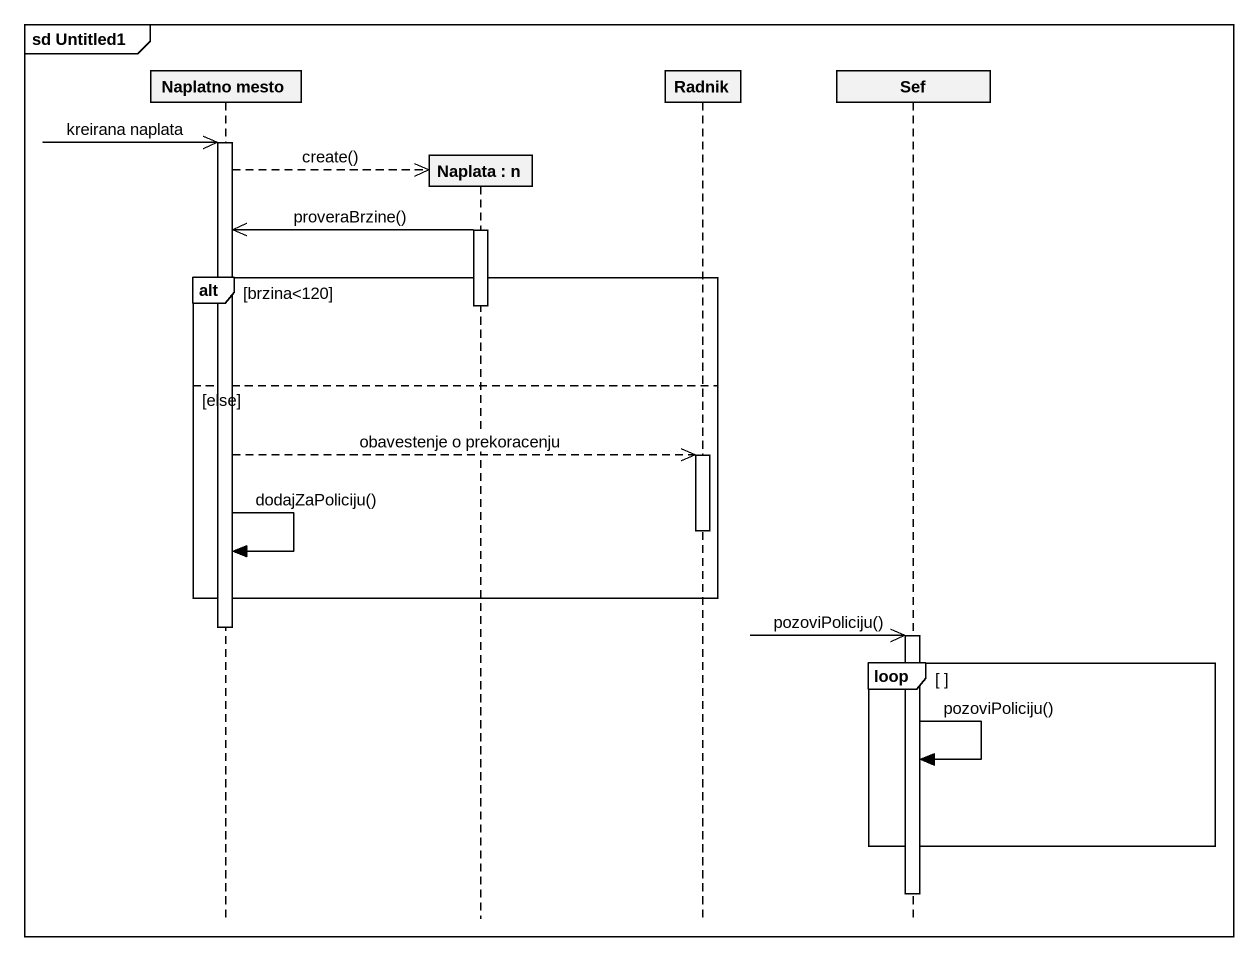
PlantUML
@startuml
mainframe sd Untitled1
hide footbox
participant "Naplatno mesto" as Naplatno_mesto
participant "Naplata : n" as Naplata
participant Radnik
participant Sef

Naplatno_mesto ->> Naplatno_mesto : kreirana naplata
activate Naplatno_mesto
Naplatno_mesto -->> Naplata ** : create()
activate Naplata
Naplata ->> Naplatno_mesto : proveraBrzine()
alt brzina<120
  deactivate Naplata
else else
  Naplatno_mesto -->> Radnik : obavestenje o prekoracenju
  activate Radnik
  deactivate Radnik
  Naplatno_mesto -> Naplatno_mesto : dodajZaPoliciju()
end
deactivate Naplatno_mesto
Sef ->> Sef : pozoviPoliciju()
activate Sef
loop
  Sef -> Sef : pozoviPoliciju()
end
deactivate Sef
@enduml
